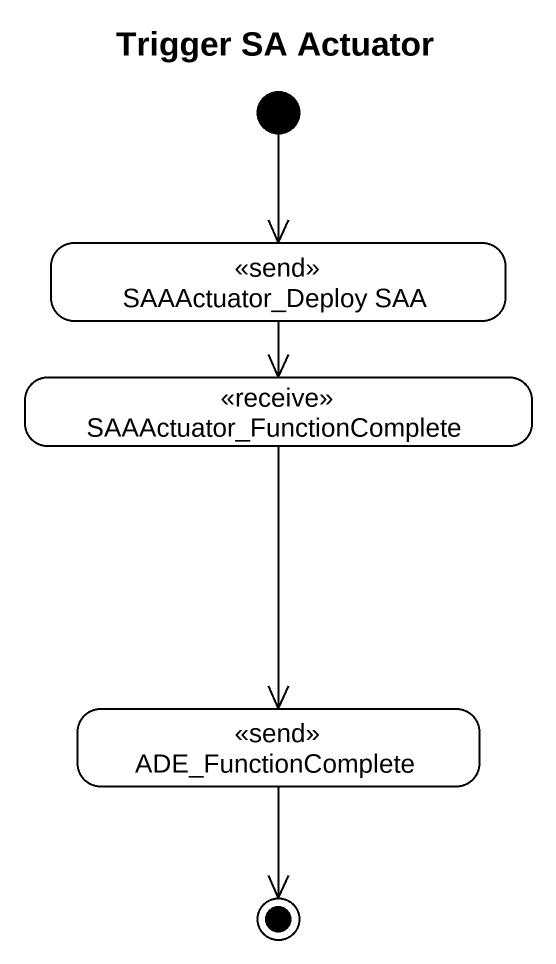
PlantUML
@startuml
title Trigger SA Actuator
hide empty description
state "SAAActuator_Deploy SAA" as SAAActuator_Deploy_SAA <<send>>
state SAAActuator_FunctionComplete <<receive>>
state ADE_FunctionComplete <<send>>
[*] --> SAAActuator_Deploy_SAA
SAAActuator_Deploy_SAA --> SAAActuator_FunctionComplete
SAAActuator_FunctionComplete --> ADE_FunctionComplete
ADE_FunctionComplete --> [*]
@enduml
